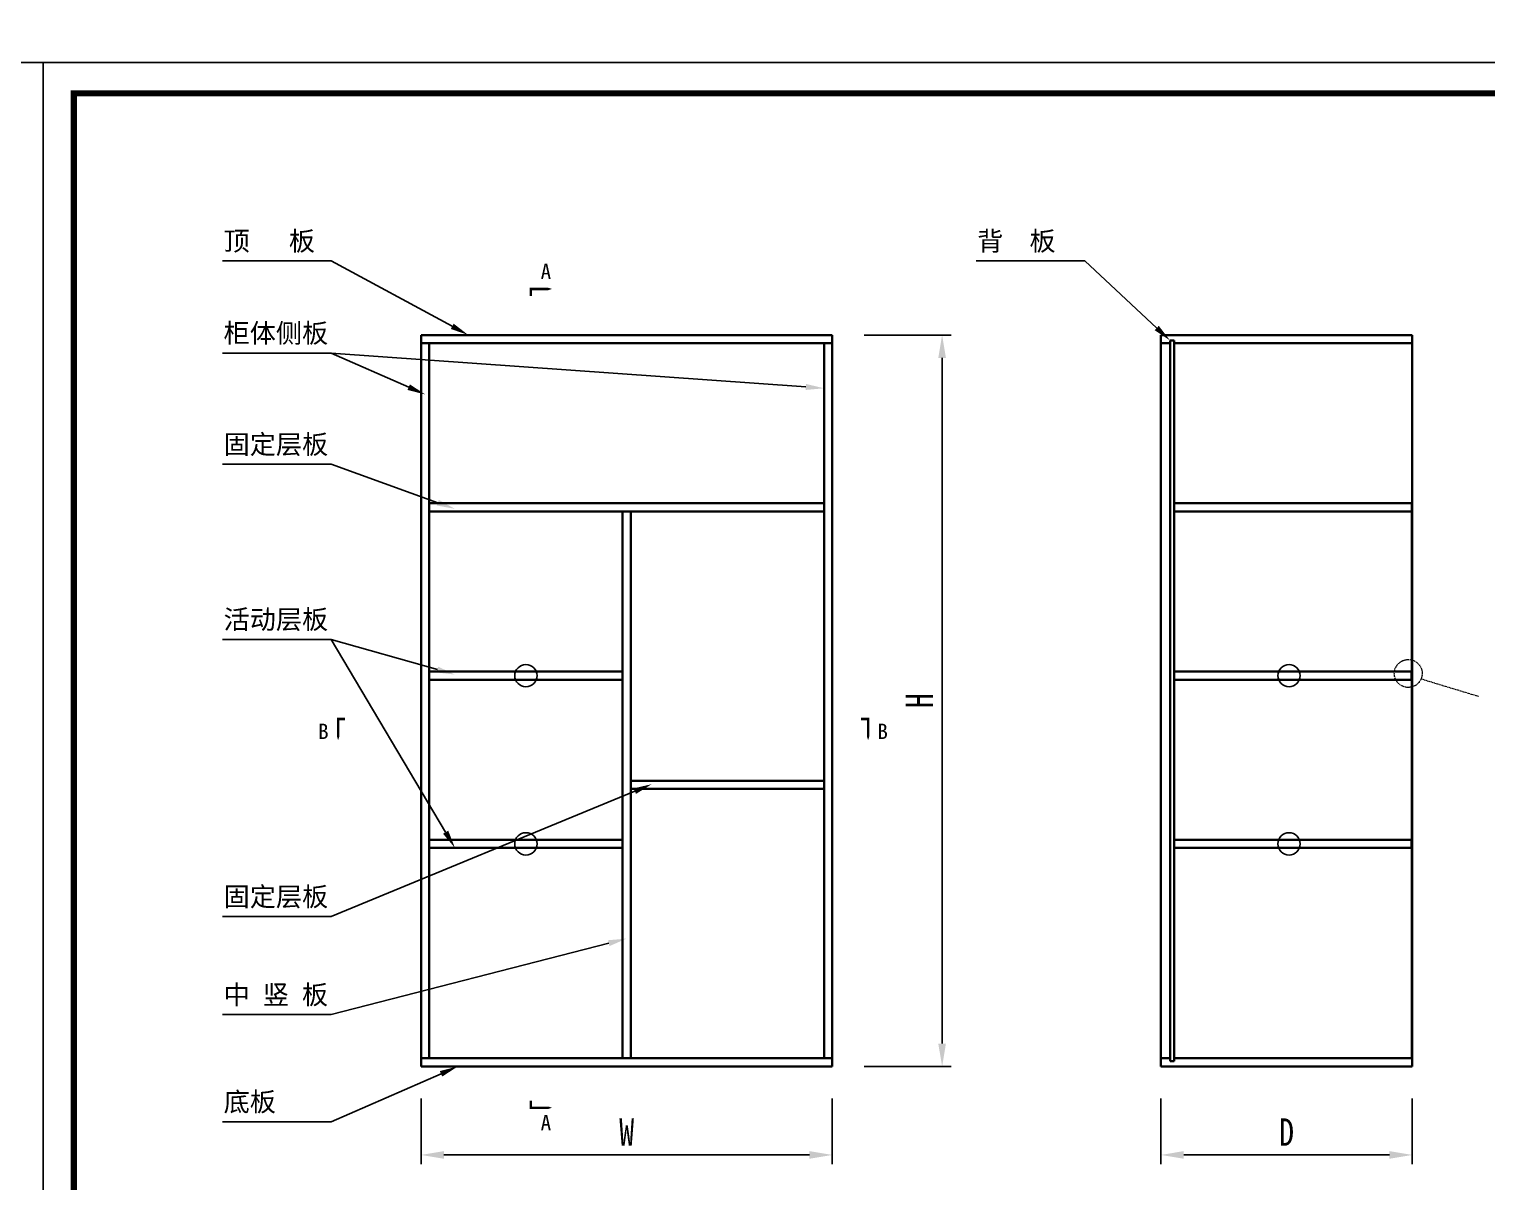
# Model space of a CAD drawing. Header units: millimetres. Extents: x 0 to 1097966, y -63096 to 223085.
# Drawn here: x 338549.2 to 338868.2, y -53772.5 to -53520.4 of the extents above; entities that cross this region are included whole.
import ezdxf
from ezdxf import colors
from ezdxf.entities.mleader import LeaderData, LeaderLine
from ezdxf.math import Vec2, Vec3

# ---------------------------------------------------------------- set-up
doc = ezdxf.new("R2010")
doc.units = ezdxf.units.MM
doc.linetypes.add('DASH', pattern=[0.35, 0.25, -0.1])
doc.styles.get("Standard").update_dxf_attribs({"font": 'arial.ttf'})
doc.styles.add('TEXT', font='', dxfattribs={"width": 0.8})
doc.styles.add('宋体', font='')
doc.styles.add('尺寸字体', font='', dxfattribs={"width": 0.75})
doc.styles.get('TEXT').set_extended_font_data('SimSun')
doc.styles.get('宋体').set_extended_font_data('SimSun')
doc.styles.get('尺寸字体').set_extended_font_data('SimHei')
doc.dimstyles.new('副本 (2) (2) ISO-25', dxfattribs={"dimtxt": 18, "dimasz": 13, "dimexe": 6, "dimexo": 12, "dimgap": 6, "dimtad": 1, "dimtxsty": 'TEXT', "dimcen": 2.5, "dimclrd": 5, "dimclre": 5, "dimclrt": 5, "dimadec": 0, "dimazin": 0, "dimtfac": 1, "dimtmove": 0, "dimatfit": 3, "dimldrblk": 'BOXFILLED', "dimfxl": 1.25, "dimarcsym": 0})
doc.dimstyles.new('副本 廖志利标注1', dxfattribs={"dimscale": 20, "dimtxt": 0.3, "dimasz": 0.1, "dimexe": 0.1, "dimexo": 0.2, "dimgap": 0.1, "dimtad": 1, "dimdec": 0, "dimzin": 0, "dimdsep": 46, "dimtxsty": '尺寸字体', "dimblk": 'ARCHTICK', "dimcen": 0.09, "dimclrd": 6, "dimclre": 6, "dimclrt": 2, "dimadec": 0, "dimazin": 0, "dimtfac": 1, "dimtdec": 0, "dimtix": 1, "dimtmove": 1, "dimatfit": 3, "dimldrblk": 'ARCHTICK', "dimfxl": 0.7, "dimfxlon": 1, "dimtolj": 1, "dimtzin": 0, "dimarcsym": 0})

# ---------------------------------------------------------------- blocks, each defined once
blk = doc.blocks.new('*D341')
at = {"color": 5, "lineweight": -2, "transparency": 16777216}
for p, q in [((338634.94, -53754.29), (338634.94, -53768.64)), ((338724.94, -53754.29), (338724.94, -53768.64)), ((338639.94, -53766.64), (338719.94, -53766.64))]:
    blk.add_line(p, q, dxfattribs=at)
at = {"color": 5, "transparency": 16777216}
for points in [[(338639.94, -53765.8), (338639.94, -53767.47), (338634.94, -53766.64)], [(338719.94, -53765.8), (338719.94, -53767.47), (338724.94, -53766.64)]]:
    blk.add_solid(points, dxfattribs=at)
at = {"layer": 'Defpoints', "color": 0, "transparency": 16777216}
for p in [(338634.94, -53747.29), (338724.94, -53747.29), (338724.94, -53766.64)]:
    blk.add_point(p, dxfattribs=at)
at = {"color": 5, "transparency": 16777216, "insert": (338679.94, -53761.64), "char_height": 6, "attachment_point": 5, "style": 'TEXT'}
blk.add_mtext('W', dxfattribs=at)
blk = doc.blocks.new('_BoxFilled')
at = {"color": 0, "linetype": 'ByBlock', "lineweight": -2}
blk.add_line((-0.5, 0), (-1, 0), dxfattribs=at)
at = {"color": 0, "linetype": 'ByBlock'}
blk.add_solid([(-0.5, 0.5), (0.5, 0.5), (-0.5, -0.5), (0.5, -0.5)], dxfattribs=at)
blk = doc.blocks.new('*D342')
at = {"color": 5, "lineweight": -2, "transparency": 16777216}
for p, q in [((338796.85, -53754.29), (338796.85, -53768.64)), ((338851.85, -53754.29), (338851.85, -53768.64)), ((338801.85, -53766.64), (338846.85, -53766.64))]:
    blk.add_line(p, q, dxfattribs=at)
at = {"color": 5, "transparency": 16777216}
for points in [[(338801.85, -53765.8), (338801.85, -53767.47), (338796.85, -53766.64)], [(338846.85, -53765.8), (338846.85, -53767.47), (338851.85, -53766.64)]]:
    blk.add_solid(points, dxfattribs=at)
at = {"layer": 'Defpoints', "color": 0, "transparency": 16777216}
for p in [(338796.85, -53747.29), (338851.85, -53747.29), (338851.85, -53766.64)]:
    blk.add_point(p, dxfattribs=at)
at = {"color": 5, "transparency": 16777216, "insert": (338824.35, -53761.64), "char_height": 6, "attachment_point": 5, "style": 'TEXT'}
blk.add_mtext('D', dxfattribs=at)
blk = doc.blocks.new('*D343')
at = {"color": 5, "lineweight": -2, "transparency": 16777216}
for p, q in [((338731.94, -53587.29), (338750.97, -53587.29)), ((338748.97, -53592.29), (338748.97, -53742.29)), ((338731.94, -53747.29), (338750.97, -53747.29))]:
    blk.add_line(p, q, dxfattribs=at)
at = {"color": 5, "transparency": 16777216}
for points in [[(338748.13, -53592.29), (338749.8, -53592.29), (338748.97, -53587.29)], [(338748.13, -53742.29), (338749.8, -53742.29), (338748.97, -53747.29)]]:
    blk.add_solid(points, dxfattribs=at)
at = {"layer": 'Defpoints', "color": 0, "transparency": 16777216}
for p in [(338724.94, -53587.29), (338724.94, -53747.29), (338748.97, -53747.29)]:
    blk.add_point(p, dxfattribs=at)
at = {"color": 5, "transparency": 16777216, "insert": (338743.97, -53667.29), "char_height": 6, "attachment_point": 5, "rotation": 90, "style": 'TEXT'}
blk.add_mtext('H', dxfattribs=at)
blk = doc.blocks.new('_ArchTick')
at = {"color": 0, "linetype": 'ByBlock', "const_width": 0.15}
blk.add_lwpolyline([(-0.5, -0.5), (0.5, 0.5)], dxfattribs=at)
blk = doc.blocks.new('*D688')
at = {"color": 6, "lineweight": -2, "transparency": 16777216}
for p, q in [((338632.65, -56754.61), (338632.65, -56768.55)), ((338635.65, -56752.55), (338635.65, -56768.55)), ((338632.65, -56766.55), (338630.65, -56766.55)), ((338632.65, -56766.55), (338635.65, -56766.55)), ((338635.65, -56766.55), (338637.65, -56766.55))]:
    blk.add_line(p, q, dxfattribs=at)
at = {"layer": 'Defpoints', "color": 0, "lineweight": 13, "transparency": 16777216}
for p in [(338635.65, 0, 0), (338632.65, -56750.61, 0), (338635.65, -56766.55)]:
    blk.add_point(p, dxfattribs=at)
at = {"color": 6, "lineweight": -2, "transparency": 16777216, "xscale": 2, "yscale": 2, "zscale": 2}
blk.add_blockref('_ArchTick', (338632.65, -56766.55), dxfattribs=at)
at = {"color": 6, "lineweight": -2, "transparency": 16777216, "xscale": 2, "yscale": 2, "zscale": 2, "rotation": 180}
blk.add_blockref('_ArchTick', (338635.65, -56766.55), dxfattribs=at)
at = {"color": 2, "transparency": 16777216, "insert": (338634.15, -56761.55), "char_height": 6, "attachment_point": 5, "style": '尺寸字体'}
blk.add_mtext('\\A1;3', dxfattribs=at)
blk = doc.blocks.new('*D689')
at = {"color": 6, "lineweight": -2, "transparency": 16777216}
for p, q in [((338635.65, -4), (338635.65, -17.94)), ((338635.65, -15.94), (338633.65, -15.94)), ((338635.65, -15.94), (338642.65, -15.94)), ((338642.65, -29.94), (338642.65, -13.94)), ((338642.65, -15.94), (338644.65, -15.94))]:
    blk.add_line(p, q, dxfattribs=at)
at = {"layer": 'Defpoints', "color": 0, "lineweight": 13, "transparency": 16777216}
for p in [(338635.65, 0, 0), (338642.65, -15.94), (338642.65, -56750.61, 0)]:
    blk.add_point(p, dxfattribs=at)
at = {"color": 6, "lineweight": -2, "transparency": 16777216, "xscale": 2, "yscale": 2, "zscale": 2}
blk.add_blockref('_ArchTick', (338635.65, -15.94), dxfattribs=at)
at = {"color": 6, "lineweight": -2, "transparency": 16777216, "xscale": 2, "yscale": 2, "zscale": 2, "rotation": 180}
blk.add_blockref('_ArchTick', (338642.65, -15.94), dxfattribs=at)
at = {"color": 2, "transparency": 16777216, "insert": (338639.15, -10.94), "char_height": 6, "attachment_point": 5, "style": '尺寸字体'}
blk.add_mtext('\\A1;7', dxfattribs=at)

msp = doc.modelspace()

# ---------------------------------------------------------------- linework, layer by layer
at = {"lineweight": 30}
for p, q in [((338634.937, -53587.291), (338634.937, -53747.291)), ((338634.937, -53587.291), (338724.937, -53587.291)), ((338724.937, -53587.291), (338724.937, -53747.291)), ((338796.854, -53587.291), (338851.854, -53587.291)), ((338796.854, -53587.291), (338796.854, -53747.291)), ((338851.854, -53587.291), (338851.854, -53747.291)), ((338634.937, -53589.091), (338724.937, -53589.091)), ((338636.737, -53589.091), (338636.737, -53745.491)), ((338723.137, -53589.091), (338723.137, -53745.491)), ((338796.854, -53589.091), (338798.854, -53589.091)), ((338798.854, -53588.491), (338799.754, -53588.491)), ((338798.854, -53588.491), (338798.854, -53746.091)), ((338799.754, -53588.491), (338799.754, -53746.091)), ((338799.754, -53589.091), (338851.854, -53589.091)), ((338636.737, -53624.091), (338723.137, -53624.091)), ((338636.737, -53625.891), (338723.137, -53625.891)), ((338679.037, -53625.891), (338679.037, -53745.491)), ((338680.837, -53625.891), (338680.837, -53745.491)), ((338799.754, -53624.091), (338851.754, -53624.091)), ((338799.754, -53625.891), (338851.754, -53625.891)), ((338851.754, -53624.091), (338851.754, -53745.491)), ((338679.037, -53660.891), (338636.737, -53660.891)), ((338851.654, -53660.891), (338799.754, -53660.891)), ((338851.654, -53660.891), (338851.654, -53662.691)), ((338679.037, -53662.691), (338636.737, -53662.691)), ((338851.654, -53662.691), (338799.754, -53662.691)), ((338680.837, -53684.791), (338723.137, -53684.791)), ((338680.837, -53686.591), (338723.137, -53686.591)), ((338679.037, -53697.691), (338636.737, -53697.691)), ((338851.654, -53697.691), (338799.754, -53697.691)), ((338851.654, -53697.691), (338851.654, -53699.491)), ((338679.037, -53699.491), (338636.737, -53699.491)), ((338851.654, -53699.491), (338799.754, -53699.491)), ((338634.937, -53745.491), (338724.937, -53745.491)), ((338796.854, -53745.491), (338798.854, -53745.491)), ((338798.854, -53746.091), (338799.754, -53746.091)), ((338799.754, -53745.491), (338851.854, -53745.491)), ((338634.937, -53747.291), (338724.937, -53747.291)), ((338796.854, -53747.291), (338851.854, -53747.291))]:
    msp.add_line(p, q, dxfattribs=at)
at = {"color": 251, "linetype": 'DASH', "lineweight": 13, "true_color": 0x636466}
msp.add_line((338853.798, -53662.49), (338866.318, -53666.304), dxfattribs=at)
for points in [[(337985.218, -53928.615), (338552.218, -53928.615), (338552.218, -53527.665), (337985.218, -53527.665)], [(338552.218, -53928.615), (339119.218, -53928.615), (339119.218, -53527.665), (338552.218, -53527.665)]]:
    msp.add_lwpolyline(points, close=True)
at = {"const_width": 1.35}
msp.add_lwpolyline([(338558.968, -53921.865), (339112.468, -53921.865), (339112.468, -53534.415), (338558.968, -53534.415)], close=True, dxfattribs=at)
for points in [[(338663.599, -53577.216, 0, 1.08, 0), (338661.916, -53577.216, 0.54, 0.54, 0), (338658.967, -53577.216, 0.54, 0.54, 0), (338658.967, -53578.731, 0.54, 0.54, 0)], [(338616.795, -53675.91, 0, 1.08, 0), (338616.795, -53674.227, 0.54, 0.54, 0), (338616.795, -53671.279, 0.54, 0.54, 0), (338618.311, -53671.279, 0.54, 0.54, 0)], [(338732.768, -53675.91, 0, 1.08, 0), (338732.768, -53674.227, 0.54, 0.54, 0), (338732.768, -53671.279, 0.54, 0.54, 0), (338731.253, -53671.279, 0.54, 0.54, 0)], [(338663.599, -53756.315, 0, 1.08, 0), (338661.916, -53756.315, 0.54, 0.54, 0), (338658.967, -53756.315, 0.54, 0.54, 0), (338658.967, -53754.8, 0.54, 0.54, 0)]]:
    msp.add_lwpolyline(points, format="xyseb")
for centre in [(338657.887, -53661.791), (338824.889, -53661.791), (338657.887, -53698.591), (338824.889, -53698.591)]:
    msp.add_circle(centre, 2.44)
at = {"color": 251, "linetype": 'DASH', "lineweight": 13, "true_color": 0x636466}
msp.add_circle((338850.978, -53661.322), 3.052, dxfattribs=at)

# ---------------------------------------------------------------- texts
at = {"color": 4, "attachment_point": 4, "style": '宋体'}
for s, insert, char_height, width in [('顶   板', (338591.741, -53566.968), 4.1923, 31.34167), ('背  板', (338756.657, -53566.968), 4.1923, 31.34167), ('{\\C256;A}', (338661.121, -53573.385), 3.3539, 4.17765), ('柜体侧板', (338591.741, -53587.117), 4.1923, 31.34167), ('固定层板', (338591.741, -53611.454), 4.1923, 31.34167), ('活动层板', (338591.741, -53649.744), 4.1923, 31.34167), ('{\\C256;B}', (338612.424, -53673.983), 3.3539, 4.17765), ('{\\C256;B}', (338734.815, -53673.983), 3.3539, 4.17765), ('固定层板', (338591.741, -53710.391), 4.1923, 31.34167), ('中 竖 板', (338591.741, -53731.818), 4.1923, 31.34167), ('底板', (338591.741, -53755.263), 4.1923, 31.34167), ('{\\C256;A}', (338661.121, -53759.56), 3.3539, 4.17765)]:
    msp.add_mtext(s, dxfattribs=dict(at, insert=insert, char_height=char_height, width=width))

# ---------------------------------------------------------------- dimensions: what is measured, and where the dimension line sits
at = {"color": 2}
for base, p1, p2, picture, middle in [((338635.651, -56766.552, 0), (338632.651, -56750.61, 0), (338635.651, 0, 0), '*D688', (338634.151, -56761.552, 0)), ((338642.651, -15.942, 0), (338635.651, 0, 0), (338642.651, -56750.61, 0), '*D689', (338639.151, -10.942, 0))]:
    dim = msp.add_linear_dim(base=base, p1=p1, p2=p2, dimstyle='副本 廖志利标注1', dxfattribs=at)
    dim.commit()
    dim.dimension.update_dxf_attribs({"geometry": picture, "text_midpoint": middle})
dim = msp.add_linear_dim(base=(338748.965, -53747.291), p1=(338724.937, -53587.291), p2=(338724.937, -53747.291), angle=90, text='H', dimstyle='副本 (2) (2) ISO-25', override={"dimtxt": 6, "dimasz": 5, "dimexe": 2, "dimexo": 7, "dimgap": 2, "dimfxl": 30, "dimfxlon": 1})
dim.commit()
dim.dimension.update_dxf_attribs({"geometry": '*D343', "text_midpoint": (338743.965, -53667.291)})
for base, p1, p2, text, picture, middle in [((338724.937, -53766.638), (338634.937, -53747.291), (338724.937, -53747.291), 'W', '*D341', (338679.937, -53761.638)), ((338851.854, -53766.638), (338796.854, -53747.291), (338851.854, -53747.291), 'D', '*D342', (338824.354, -53761.638))]:
    dim = msp.add_linear_dim(base=base, p1=p1, p2=p2, text=text, dimstyle='副本 (2) (2) ISO-25', override={"dimtxt": 6, "dimasz": 5, "dimexe": 2, "dimexo": 7, "dimgap": 2, "dimfxl": 30, "dimfxlon": 1})
    dim.commit()
    dim.dimension.update_dxf_attribs({"geometry": picture, "text_midpoint": middle})

# ---------------------------------------------------------------- leaders
at = {"color": 4}
ml = msp.add_multileader_mtext('Standard', dxfattribs=at)
ml.set_content('', color=4)
ml.set_leader_properties()
ml.build(insert=Vec2(0, 0))
ctx = ml.context
ctx.base_point, ctx.plane_origin = Vec3(338587.507, -53571.083), Vec3(338636.997, -53548.786)
ctx.text_align_type = 2
notes = []
notes.append((ctx, [(0, (1, 1, 0), (338615.285, -53571.083), (-1, 0), 23.779, [(0, [(338645.284, -53587.291)], 0, [])])]))
ctx.mtext.insert, ctx.mtext.alignment, ctx.mtext.flow_direction = Vec3(338589.507, -53569.083), 3, 5
ml = msp.add_multileader_mtext('Standard', dxfattribs=at)
ml.set_content('', color=4)
ml.set_leader_properties()
ml.build(insert=Vec2(0, 0))
ctx = ml.context
ctx.base_point, ctx.plane_origin = Vec3(338752.422, -53571.083), Vec3(338801.913, -53548.786)
ctx.text_align_type = 2
notes.append((ctx, [(0, (1, 1, 0), (338780.201, -53571.083), (-1, 0), 23.779, [(0, [(338798.854, -53588.491)], 0, [])])]))
ctx.mtext.insert, ctx.mtext.alignment, ctx.mtext.flow_direction = Vec3(338754.422, -53569.083), 3, 5
ml = msp.add_multileader_mtext('Standard', dxfattribs=at)
ml.set_content('', color=4)
ml.set_leader_properties()
ml.build(insert=Vec2(0, 0))
ctx = ml.context
ctx.base_point, ctx.plane_origin = Vec3(338587.507, -53591.231), Vec3(338636.997, -53568.934)
ctx.text_align_type = 2
notes.append((ctx, [(0, (1, 1, 0), (338615.285, -53591.231), (-1, 0), 23.779, [(0, [(338635.894, -53600.31)], 0, [])])]))
ctx.mtext.insert, ctx.mtext.alignment, ctx.mtext.flow_direction = Vec3(338589.507, -53589.231), 3, 5
ml = msp.add_multileader_mtext('Standard', dxfattribs=at)
ml.set_content('', color=4)
ml.set_leader_properties()
ml.build(insert=Vec2(0, 0))
ctx = ml.context
ctx.base_point, ctx.plane_origin = Vec3(338587.507, -53591.231), Vec3(338636.997, -53568.934)
ctx.text_align_type = 2
notes.append((ctx, [(0, (1, 1, 0), (338615.285, -53591.231), (-1, 0), 23.779, [(0, [(338723.137, -53598.937)], 0, [])])]))
ctx.mtext.insert, ctx.mtext.alignment, ctx.mtext.flow_direction = Vec3(338589.507, -53589.231), 3, 5
ml = msp.add_multileader_mtext('Standard', dxfattribs=at)
ml.set_content('', color=4)
ml.set_leader_properties()
ml.build(insert=Vec2(0, 0))
ctx = ml.context
ctx.base_point, ctx.plane_origin = Vec3(338587.507, -53615.569), Vec3(338636.997, -53593.272)
ctx.text_align_type = 2
notes.append((ctx, [(0, (1, 1, 0), (338615.285, -53615.569), (-1, 0), 23.779, [(0, [(338642.367, -53625.316)], 0, [])])]))
ctx.mtext.insert, ctx.mtext.alignment, ctx.mtext.flow_direction = Vec3(338589.507, -53613.569), 3, 5
ml = msp.add_multileader_mtext('Standard', dxfattribs=at)
ml.set_content('', color=4)
ml.set_leader_properties()
ml.build(insert=Vec2(0, 0))
ctx = ml.context
ctx.base_point, ctx.plane_origin = Vec3(338587.507, -53653.859), Vec3(338636.997, -53631.562)
ctx.text_align_type = 2
notes.append((ctx, [(0, (1, 1, 0), (338615.285, -53653.859), (-1, 0), 23.779, [(0, [(338642.367, -53661.565)], 0, [])])]))
ctx.mtext.insert, ctx.mtext.alignment, ctx.mtext.flow_direction = Vec3(338589.507, -53651.859), 3, 5
ml = msp.add_multileader_mtext('Standard', dxfattribs=at)
ml.set_content('', color=4)
ml.set_leader_properties()
ml.build(insert=Vec2(0, 0))
ctx = ml.context
ctx.base_point, ctx.plane_origin = Vec3(338587.507, -53653.859), Vec3(338636.997, -53631.562)
ctx.text_align_type = 2
notes.append((ctx, [(0, (1, 1, 0), (338615.285, -53653.859), (-1, 0), 23.779, [(0, [(338642.367, -53699.491)], 0, [])])]))
ctx.mtext.insert, ctx.mtext.alignment, ctx.mtext.flow_direction = Vec3(338589.507, -53651.859), 3, 5
ml = msp.add_multileader_mtext('Standard', dxfattribs=at)
ml.set_content('', color=4)
ml.set_leader_properties()
ml.build(insert=Vec2(0, 0))
ctx = ml.context
ctx.base_point, ctx.plane_origin = Vec3(338587.507, -53714.506), Vec3(338636.997, -53692.209)
ctx.text_align_type = 2
notes.append((ctx, [(0, (1, 1, 0), (338615.285, -53714.506), (-1, 0), 23.779, [(0, [(338685.419, -53685.537)], 0, [])])]))
ctx.mtext.insert, ctx.mtext.alignment, ctx.mtext.flow_direction = Vec3(338589.507, -53712.506), 3, 5
ml = msp.add_multileader_mtext('Standard', dxfattribs=at)
ml.set_content('', color=4)
ml.set_leader_properties()
ml.build(insert=Vec2(0, 0))
ctx = ml.context
ctx.base_point, ctx.plane_origin = Vec3(338587.507, -53735.933), Vec3(338636.997, -53713.636)
ctx.text_align_type = 2
notes.append((ctx, [(0, (1, 1, 0), (338615.285, -53735.933), (-1, 0), 23.779, [(0, [(338679.901, -53719.32)], 0, [])])]))
ctx.mtext.insert, ctx.mtext.alignment, ctx.mtext.flow_direction = Vec3(338589.507, -53733.933), 3, 5
ml = msp.add_multileader_mtext('Standard', dxfattribs=at)
ml.set_content('', color=4)
ml.set_leader_properties()
ml.build(insert=Vec2(0, 0))
ctx = ml.context
ctx.base_point, ctx.plane_origin = Vec3(338587.507, -53759.378), Vec3(338636.997, -53737.081)
ctx.text_align_type = 2
notes.append((ctx, [(0, (1, 1, 0), (338615.285, -53759.378), (-1, 0), 23.779, [(0, [(338642.975, -53747.291)], 0, [])])]))
ctx.mtext.insert, ctx.mtext.alignment, ctx.mtext.flow_direction = Vec3(338589.507, -53757.378), 3, 5
for ctx, leaders in notes:
    for number, flags, end, landing, length, lines in leaders:
        leader = LeaderData()
        leader.index, (leader.has_last_leader_line, leader.has_dogleg_vector, leader.attachment_direction) = number, flags
        leader.last_leader_point, leader.dogleg_vector, leader.dogleg_length = Vec3(end), Vec3(landing), length
        for number, points, colour, breaks in lines:
            line = LeaderLine()
            line.index, line.vertices, line.color, line.breaks = number, Vec3.list(points), colors.encode_raw_color(colour), breaks
            leader.lines.append(line)
        ctx.leaders.append(leader)

doc.saveas('drawing.dxf')
